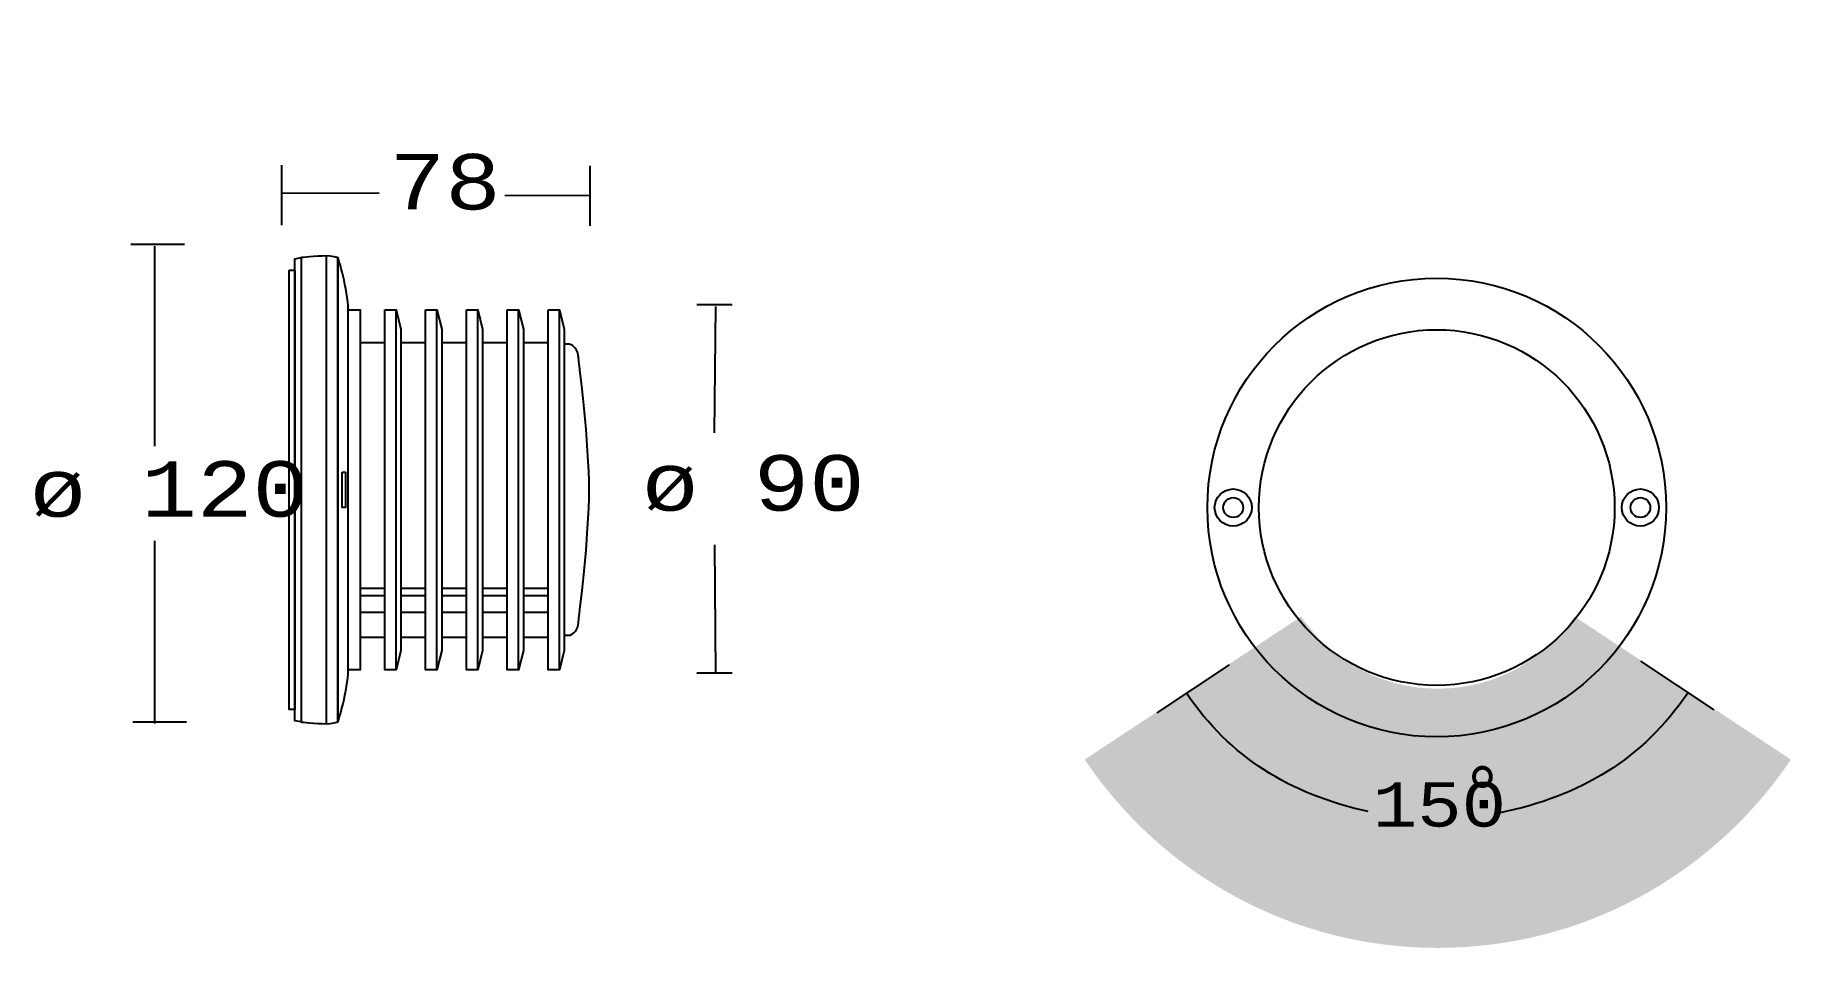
# Model space of a CAD drawing. Extents: x 1 to 224, y 0 to 116.
import ezdxf

# ---------------------------------------------------------------- set-up
doc = ezdxf.new("R2010")
doc.units = 0
doc.layers.add('LIVELLO_1', color=160, linetype='Continuous')
doc.styles.add('STD', font='txt')

# ---------------------------------------------------------------- blocks, each defined once
blk = doc.blocks.new('AI9-BLK1')
at = {"layer": 'LIVELLO_1'}
h = blk.add_hatch(color=2, dxfattribs=at)
h.dxf.hatch_style = 2
edge = h.paths.add_edge_path()
edge.add_spline(control_points=[(111.88, -34.07), (102.19, -48.51), (85.71, -58.01), (67.01, -58.01), (48.32, -58.01), (31.84, -48.51), (22.14, -34.07), (22.14, -34.07), (49.63, -15.9), (49.63, -15.9), (53.43, -21.44), (59.8, -25.06), (67.01, -25.06), (74.23, -25.06), (80.6, -21.44), (84.39, -15.9), (84.39, -15.9), (111.88, -34.07), (111.88, -34.07)], knot_values=[0, 0, 0, 0, 1, 1, 1, 2, 2, 2, 3, 3, 3, 4, 4, 4, 5, 5, 5, 6, 6, 6, 6], degree=3, periodic=0)
edge = h.paths.add_edge_path()
edge.add_spline(control_points=[(64.74, 58.01), (64.74, 58.01), (64.74, 58.01), (64.74, 58.01)], knot_values=[0, 0, 0, 0, 1, 1, 1, 1], degree=3, periodic=0)
edge = h.paths.add_edge_path()
edge.add_spline(control_points=[(68.49, 14.8), (68.49, 14.8), (68.49, 14.8), (68.49, 14.8)], knot_values=[0, 0, 0, 0, 1, 1, 1, 1], degree=3, periodic=0)
at = {"layer": 'LIVELLO_1', "color": 7}
for p, q in [((-79.9, 33.86), (-79.9, 41.48)), ((-40.7, 33.78), (-40.7, 41.41)), ((-79.9, 37.93), (-67.54, 37.95)), ((-40.77, 37.62), (-51.54, 37.6)), ((-92.27, 31.41), (-99.1, 31.41)), ((-96.08, 31.18), (-96.1, 5.77)), ((-74.27, 29.94), (-74.27, -29.51)), ((-65.37, -22.67), (-65.37, 23.1)), ((-60.18, -22.67), (-60.18, 23.1)), ((-54.99, -22.67), (-54.99, 23.1)), ((-49.8, -22.67), (-49.8, 23.1)), ((-44.61, -22.67), (-44.61, 23.1)), ((-22.67, 23.73), (-27.15, 23.73)), ((-24.8, 23.52), (-24.94, 7.45)), ((-69.95, 18.94), (-66.82, 18.94)), ((-64.76, 18.94), (-61.63, 18.94)), ((-59.57, 18.94), (-56.43, 18.94)), ((-54.38, 18.94), (-51.24, 18.94)), ((-49.19, 18.94), (-46.06, 18.94)), ((-96.1, -6.26), (-96.08, -29.49)), ((-24.91, -6.78), (-24.8, -23.08)), ((-69.95, -12.3), (-66.82, -12.3)), ((-69.95, -13.22), (-66.82, -13.22)), ((-64.76, -12.3), (-61.63, -12.3)), ((-64.76, -13.22), (-61.63, -13.22)), ((-59.57, -12.3), (-56.43, -12.3)), ((-59.57, -13.22), (-56.43, -13.22)), ((-54.38, -12.3), (-51.24, -12.3)), ((-54.38, -13.22), (-51.24, -13.22)), ((-49.19, -12.3), (-46.06, -12.3)), ((-49.19, -13.22), (-46.06, -13.22)), ((-69.95, -15.35), (-66.82, -15.35)), ((-64.76, -15.35), (-61.63, -15.35)), ((-59.57, -15.35), (-56.43, -15.35)), ((-54.38, -15.35), (-51.24, -15.35)), ((-49.19, -15.35), (-46.06, -15.35)), ((-69.95, -18.51), (-66.82, -18.51)), ((-64.76, -18.51), (-61.63, -18.51)), ((-59.57, -18.51), (-56.43, -18.51)), ((-54.38, -18.51), (-51.24, -18.51)), ((-49.19, -18.51), (-46.06, -18.51)), ((31.33, -28.15), (40.56, -22.02)), ((92.76, -21.58), (102.11, -27.77)), ((-22.67, -23.07), (-27.15, -23.07)), ((-92.01, -29.31), (-98.84, -29.31))]:
    blk.add_line(p, q, dxfattribs=at)
for points in [[(-78.25, 29.59), (-77.45, 29.73), (-77.45, -29.29), (-78.25, -29.15)], [(-78.95, 28.13), (-78.25, 28.13), (-78.25, -27.7), (-78.95, -27.7)], [(-71.46, 23.1), (-69.95, 23.1), (-69.95, -22.67), (-71.46, -22.67)], [(-66.82, 23.1), (-65.37, 23.1), (-64.76, 20.63), (-64.76, -20.2), (-65.37, -22.67), (-66.82, -22.67)], [(-61.63, 23.1), (-60.18, 23.1), (-59.57, 20.63), (-59.57, -20.2), (-60.18, -22.67), (-61.63, -22.67)], [(-56.43, 23.1), (-54.99, 23.1), (-54.38, 20.63), (-54.38, -20.2), (-54.99, -22.67), (-56.43, -22.67)], [(-51.24, 23.1), (-49.8, 23.1), (-49.19, 20.63), (-49.19, -20.2), (-49.8, -22.67), (-51.24, -22.67)], [(-46.06, 23.1), (-44.61, 23.1), (-44, 20.63), (-44, -20.2), (-44.61, -22.67), (-46.06, -22.67)], [(-72.24, 2.47), (-71.81, 2.47), (-71.81, -2.04), (-72.24, -2.04)]]:
    blk.add_lwpolyline(points, close=True, dxfattribs=at)
for centre, radius in [((66.88, -2.04), 29.15), ((66.88, -2.04), 22.6), ((41.01, -2.04), 2.36), ((92.76, -2.04), 2.36), ((41.01, -2.04), 1.26), ((92.76, -2.04), 1.26)]:
    blk.add_circle(centre, radius, dxfattribs=at)
for points, knots in [([(-77.45, -29.29), (-77.45, -29.29), (-77.45, 29.73), (-77.45, 29.73), (-77.45, 29.73), (-75.61, 29.94), (-74.27, 29.94), (-73.59, 29.94), (-72.76, 29.73), (-72.76, 29.73), (-72.76, 29.73), (-72.76, -29.29), (-72.76, -29.29), (-72.76, -29.29), (-73.59, -29.51), (-74.27, -29.51), (-75.61, -29.51), (-77.45, -29.29), (-77.45, -29.29)], [0, 0, 0, 0, 1, 1, 1, 2, 2, 2, 3, 3, 3, 4, 4, 4, 5, 5, 5, 6, 6, 6, 6]), ([(-72.76, 29.73), (-72.76, 29.73), (-71.46, 25.68), (-71.46, 23.1), (-71.46, 23.1), (-71.46, -22.67), (-71.46, -22.67), (-71.46, -25.25), (-72.76, -29.29), (-72.76, -29.29), (-72.76, -29.29), (-72.76, -9.39), (-72.76, -9.39), (-72.76, -9.39), (-72.76, 29.73), (-72.76, 29.73)], [0, 0, 0, 0, 1, 1, 1, 2, 2, 2, 3, 3, 3, 4, 4, 4, 5, 5, 5, 5]), ([(-44, 18.71), (-44, 18.71), (-43.38, 18.71), (-43.38, 18.71), (-43.15, 18.71), (-42.4, 18.33), (-42.25, 17.36), (-42.1, 16.38), (-40.83, 5.89), (-40.83, 0.22), (-40.83, -5.46), (-42.1, -15.95), (-42.25, -16.93), (-42.4, -17.9), (-43.15, -18.28), (-43.38, -18.28), (-43.38, -18.28), (-44, -18.28), (-44, -18.28), (-44, -18.28), (-44, 0.22), (-44, 0.22), (-44, 0.22), (-44, 18.71), (-44, 18.71)], [0, 0, 0, 0, 1, 1, 1, 2, 2, 2, 3, 3, 3, 4, 4, 4, 5, 5, 5, 6, 6, 6, 7, 7, 7, 8, 8, 8, 8])]:
    blk.add_open_spline(points, degree=3, knots=knots, dxfattribs=at)
for points in [[(58.15, -40.69), (48.16, -38.44), (40.62, -33.84), (35.07, -25.62)], [(98.77, -25.62), (93.07, -33.99), (85.16, -38.75), (74.88, -40.85)]]:
    blk.add_open_spline(points, degree=3, dxfattribs=at)
at = {"layer": 'LIVELLO_1', "color": 7, "attachment_point": 1, "style": 'STD'}
for s, insert, char_height in [('\\fCourier|b0|i0;\\H7.0489;\\C7;78', (-66.2, 42.9), 7.0489), ('\\fCourier|b0|i0;\\H7.0489;\\C7;ø 90', (-34.07, 4.62), 7.0489), ('\\fCourier|b0|i0;\\H7.0489;\\C7;ø 120', (-111.88, 3.85), 7.0489), ('\\fSymbol|b0|i0;\\H7.0489;\\C7;°', (70.8, -34.95), 7.0489), ('\\fCourier|b0|i0;\\H5.6390;\\C7;150', (58.74, -36.95), 5.639)]:
    blk.add_mtext(s, dxfattribs=dict(at, insert=insert, char_height=char_height))

msp = doc.modelspace()

# ---------------------------------------------------------------- block references
at = {"layer": 'LIVELLO_1', "color": 7}
msp.add_blockref('AI9-BLK1', (111.778965, 58.009724), dxfattribs=at)

doc.saveas('drawing.dxf')
